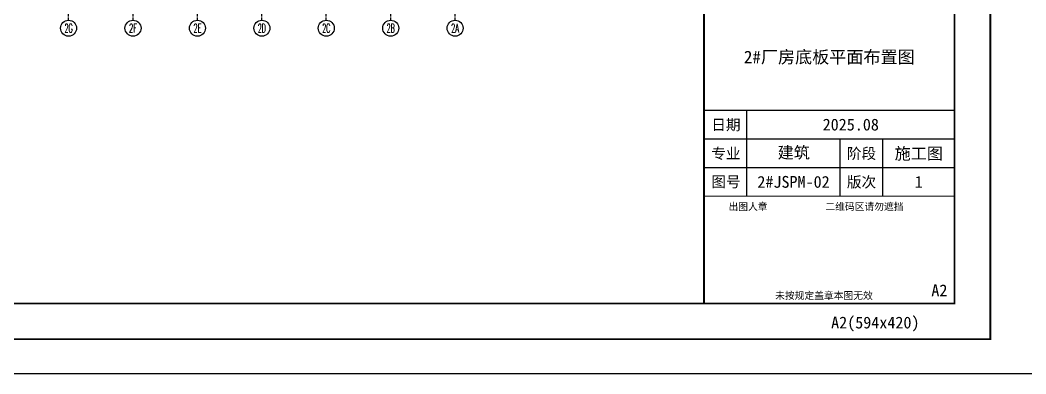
# Model space of a CAD drawing. Extents: x -599358 to 2865263, y -1062760 to 486533.
# Drawn here: x 1416432 to 1556935, y -977180 to -927695 of the extents above; entities that cross this region are included whole.
import ezdxf
from ezdxf.enums import TextEntityAlignment as Align

# ---------------------------------------------------------------- set-up
doc = ezdxf.new("R2010")
doc.units = 0
doc.linetypes.add('CENTER', pattern=[2, 1.25, -0.25, 0.25, -0.25])
for name, color, linetype in [('0-cxFrame', 155, 'Continuous'), ('3符号', 173, 'Continuous'), ('DOTE', 1, 'CENTER'), ('屋面板111', 6, 'Continuous')]:
    doc.layers.add(name, color=color, linetype=linetype)
doc.layers.add('0-cxText', color=131, linetype='Continuous', lineweight=25)
doc.styles.add('_TCH_AXIS', font='COMPLEX', dxfattribs={"bigfont": 'GBCBIG'})
doc.styles.add('cx_biaoti', font='')
doc.styles.add('cx_tuming', font='simhei.ttf')
doc.styles.add('cx_tuqian1', font='宋体.shx')
doc.styles.add('黑体', font='simhei.ttf')
doc.styles.get('cx_biaoti').set_extended_font_data('SimSun')

# ---------------------------------------------------------------- blocks, each defined once
blk = doc.blocks.new('卓越-轴号')
blk.add_circle((0, 0), 4)
at = {"color": 0, "style": '_TCH_AXIS', "width": 1.041667, "flags": 8}
blk.add_attdef('A', text='', height=4.48, dxfattribs=at).set_placement((-2, -2.24), (2, -2.24), align=Align.FIT)
blk = doc.blocks.new('zjcx_lan_tuming(Dragon)')
for p, q in [((-7000, 8400), (0, 8400)), ((-5800, 3000), (-5800, 5400)), ((-7000, 4600), (0, 4600)), ((-3200, 3000), (-3200, 4600)), ((-2000, 3000), (-2000, 4600)), ((-7000, 3800), (0, 3800))]:
    blk.add_line(p, q)
at = {"const_width": 30}
for points in [[(-7000, 9400), (0, 9400)], [(-7000, 5400), (0, 5400)], [(-7000, 3000), (0, 3000)], [(-7000, 0), (0, 0)]]:
    blk.add_lwpolyline(points, dxfattribs=at)
blk.add_lwpolyline([(-7000, 9400), (0, 9400), (0, 0), (-7000, 0)], close=True)
at = {"style": 'cx_biaoti'}
for s, p in [('图 纸 名 称', (-3500, 8900)), ('日期', (-6388, 5000)), ('专业', (-6388, 4200)), ('阶段', (-2600, 4200)), ('图号', (-6388, 3400)), ('版次', (-2600, 3400))]:
    blk.add_text(s, height=300, dxfattribs=at).set_placement(p, align=Align.MIDDLE)
for s, p in [('出图人章', (-6316, 2607)), ('二维码区请勿遮挡', (-3609, 2607)), ('未按规定盖章本图无效', (-5013, 120))]:
    blk.add_text(s, height=200, dxfattribs=at).set_placement(p)
blk = doc.blocks.new('T-图签(Dragon)')
blk.add_blockref('zjcx_lan_tuming(Dragon)', (0, 0))
at = {"color": 3, "style": 'cx_biaoti'}
for s, p in [('2025.08', (-2900, 5000)), ('建筑 ', (-4380, 4228)), ('施工图', (-1000, 4200))]:
    blk.add_text(s, height=330, dxfattribs=at).set_placement(p, align=Align.MIDDLE)
blk = doc.blocks.new('zjcx_T2(Dragon)')
at = {"layer": '0-cxFrame', "const_width": 50}
blk.add_lwpolyline([(-7000, 40000), (0, 40000), (0, 0), (-7000, 0)], close=True, dxfattribs=at)
at = {"layer": '0-cxFrame'}
blk.add_blockref('T-图签(Dragon)', (0, 0), dxfattribs=at)
blk = doc.blocks.new('TK22.A2 L(Dragon)')
at = {"layer": '0-cxFrame', "color": 7, "const_width": 0.5}
blk.add_lwpolyline([(0, 0), (-594, 0), (-594, 420), (0, 420)], close=True, dxfattribs=at)
at = {"layer": '0-cxFrame', "const_width": 0.5}
for points in [[(-80, 10), (-574, 10), (-574, 410), (-80, 410)], [(-10, 10), (-80, 10), (-80, 410), (-10, 410)]]:
    blk.add_lwpolyline(points, close=True, dxfattribs=at)
at = {"layer": '0-cxFrame', "xscale": 0.01, "yscale": 0.01, "zscale": 0.01}
blk.add_blockref('zjcx_T2(Dragon)', (-10, 10), dxfattribs=at)
at = {"style": '黑体', "flags": 4}
blk.add_attdef('图幅', text='', height=3.3, dxfattribs=at).set_placement((-40, 3), align=Align.RIGHT)
at = {"layer": '0-cxFrame', "style": '黑体'}
blk.add_text('(594x420)', height=3.3, dxfattribs=at).set_placement((-40, 3))
at = {"layer": '0-cxText', "flags": 4}
for tag, height, style, p in [('建设单位', 3.5, 'cx_tuming', (-45, 240)), ('项目名称', 3.5, 'cx_tuming', (-45, 210)), ('子项名称', 3.5, 'cx_tuming', (-45, 180)), ('工程编号', 3.3, 'cx_tuqian1', (-35, 165)), ('图名1', 3.5, 'cx_tuming', (-45, 87)), ('图名2', 3.5, 'cx_tuming', (-45, 79)), ('图名3', 3.5, 'cx_tuming', (-45, 71)), ('出图日期', 3.3, 'cx_tuqian1', (-39, 60)), ('专业', 3.3, 'cx_tuqian1', (-55, 52)), ('图号', 3.3, 'cx_tuqian1', (-55, 44)), ('版次', 3.3, 'cx_tuqian1', (-20, 44))]:
    blk.add_attdef(tag, text='', height=height, dxfattribs=dict(at, style=style)).set_placement(p, align=Align.MIDDLE)
at = {"layer": 'Defpoints', "color": 6, "flags": 4}
for tag, height, style, p in [('tufu', 3.3, '黑体', (-12, 12)), ('dwfname', 4, 'cx_tuqian1', (-80, 3))]:
    blk.add_attdef(tag, text='', height=height, dxfattribs=dict(at, style=style)).set_placement(p, align=Align.RIGHT)

msp = doc.modelspace()

# ---------------------------------------------------------------- linework, layer by layer
at = {"layer": 'DOTE', "ltscale": 280}
for p, q in [((1423203.3, -927706.6), (1423203.3, -832287.9)), ((1432203.3, -927706.6), (1432203.3, -832287.9)), ((1441203.3, -927706.6), (1441203.3, -832287.9)), ((1450203.3, -927706.6), (1450203.3, -832287.9)), ((1459203.3, -927706.6), (1459203.3, -832287.9)), ((1468203.3, -927706.6), (1468203.3, -832287.9)), ((1477203.3, -927706.6), (1477203.3, -832287.9))]:
    msp.add_line(p, q, dxfattribs=at)
at = {"layer": '屋面板111', "ltscale": 2500}
msp.add_lwpolyline([(-94863.2, -613531.4), (2392855.7, -613531.4), (2392855.7, -977180.1), (-94863.2, -977180.1)], close=True, dxfattribs=at)

# ---------------------------------------------------------------- block references
at = {"layer": '0-cxFrame'}
ref = msp.add_blockref('TK22.A2 L(Dragon)', (1551972.4, -972321.5), dxfattribs=dict(at, xscale=500, yscale=500, zscale=500))
ref.add_attrib('图名2', '2#厂房底板平面布置图', dxfattribs={"layer": '0-cxText', "height": 1750, "style": 'cx_tuming'}).set_placement((1529472.4, -932821.5), align=Align.MIDDLE)
ref.add_attrib('图号', '2#JSPM-02', dxfattribs={"layer": '0-cxText', "height": 1650, "style": 'cx_tuqian1'}).set_placement((1524472.4, -950321.5), align=Align.MIDDLE)
ref.add_attrib('版次', '1', dxfattribs={"layer": '0-cxText', "height": 1650, "style": 'cx_tuqian1'}).set_placement((1541972.4, -950321.5), align=Align.MIDDLE)
ref.add_attrib('图幅', 'A2', dxfattribs={"layer": '0', "height": 1650, "style": '黑体'}).set_placement((1531972.4, -970821.5), align=Align.RIGHT)
ref.add_attrib('tufu', 'A2', dxfattribs={"layer": 'Defpoints', "color": 6, "height": 1650, "style": '黑体'}).set_placement((1545972.4, -966321.5), align=Align.RIGHT)
at = {"layer": '3符号', "color": 7}
ref = msp.add_blockref('卓越-轴号', (1423203.3, -928826.6), dxfattribs=dict(at, xscale=280, yscale=280, zscale=280))
ref.add_attrib('A', '2G', dxfattribs={"layer": '0', "color": 0, "height": 1254.4, "style": '_TCH_AXIS', "width": 0.493421}).set_placement((1422643.3, -929453.8), (1423763.3, -929453.8), align=Align.FIT)
ref = msp.add_blockref('卓越-轴号', (1432203.3, -928826.6), dxfattribs=dict(at, xscale=280, yscale=280, zscale=280))
ref.add_attrib('A', '2F', dxfattribs={"layer": '0', "color": 0, "height": 1254.4, "style": '_TCH_AXIS', "width": 0.520833}).set_placement((1431643.3, -929453.8), (1432763.3, -929453.8), align=Align.FIT)
ref = msp.add_blockref('卓越-轴号', (1441203.3, -928826.6), dxfattribs=dict(at, xscale=280, yscale=280, zscale=280))
ref.add_attrib('A', '2E', dxfattribs={"layer": '0', "color": 0, "height": 1254.4, "style": '_TCH_AXIS', "width": 0.520833}).set_placement((1440643.3, -929453.8), (1441763.3, -929453.8), align=Align.FIT)
ref = msp.add_blockref('卓越-轴号', (1450203.3, -928826.6), dxfattribs=dict(at, xscale=280, yscale=280, zscale=280))
ref.add_attrib('A', '2D', dxfattribs={"layer": '0', "color": 0, "height": 1254.4, "style": '_TCH_AXIS', "width": 0.506757}).set_placement((1449643.3, -929453.8), (1450763.3, -929453.8), align=Align.FIT)
ref = msp.add_blockref('卓越-轴号', (1459203.3, -928826.6), dxfattribs=dict(at, xscale=280, yscale=280, zscale=280))
ref.add_attrib('A', '2C', dxfattribs={"layer": '0', "color": 0, "height": 1254.4, "style": '_TCH_AXIS', "width": 0.535714}).set_placement((1458643.3, -929453.8), (1459763.3, -929453.8), align=Align.FIT)
ref = msp.add_blockref('卓越-轴号', (1468203.3, -928826.6), dxfattribs=dict(at, xscale=280, yscale=280, zscale=280))
ref.add_attrib('A', '2B', dxfattribs={"layer": '0', "color": 0, "height": 1254.4, "style": '_TCH_AXIS', "width": 0.506757}).set_placement((1467643.3, -929453.8), (1468763.3, -929453.8), align=Align.FIT)
ref = msp.add_blockref('卓越-轴号', (1477203.3, -928826.6), dxfattribs=dict(at, xscale=280, yscale=280, zscale=280))
ref.add_attrib('A', '2A', dxfattribs={"layer": '0', "color": 0, "height": 1254.4, "style": '_TCH_AXIS', "width": 0.493421}).set_placement((1476643.3, -929453.8), (1477763.3, -929453.8), align=Align.FIT)

doc.saveas('drawing.dxf')
